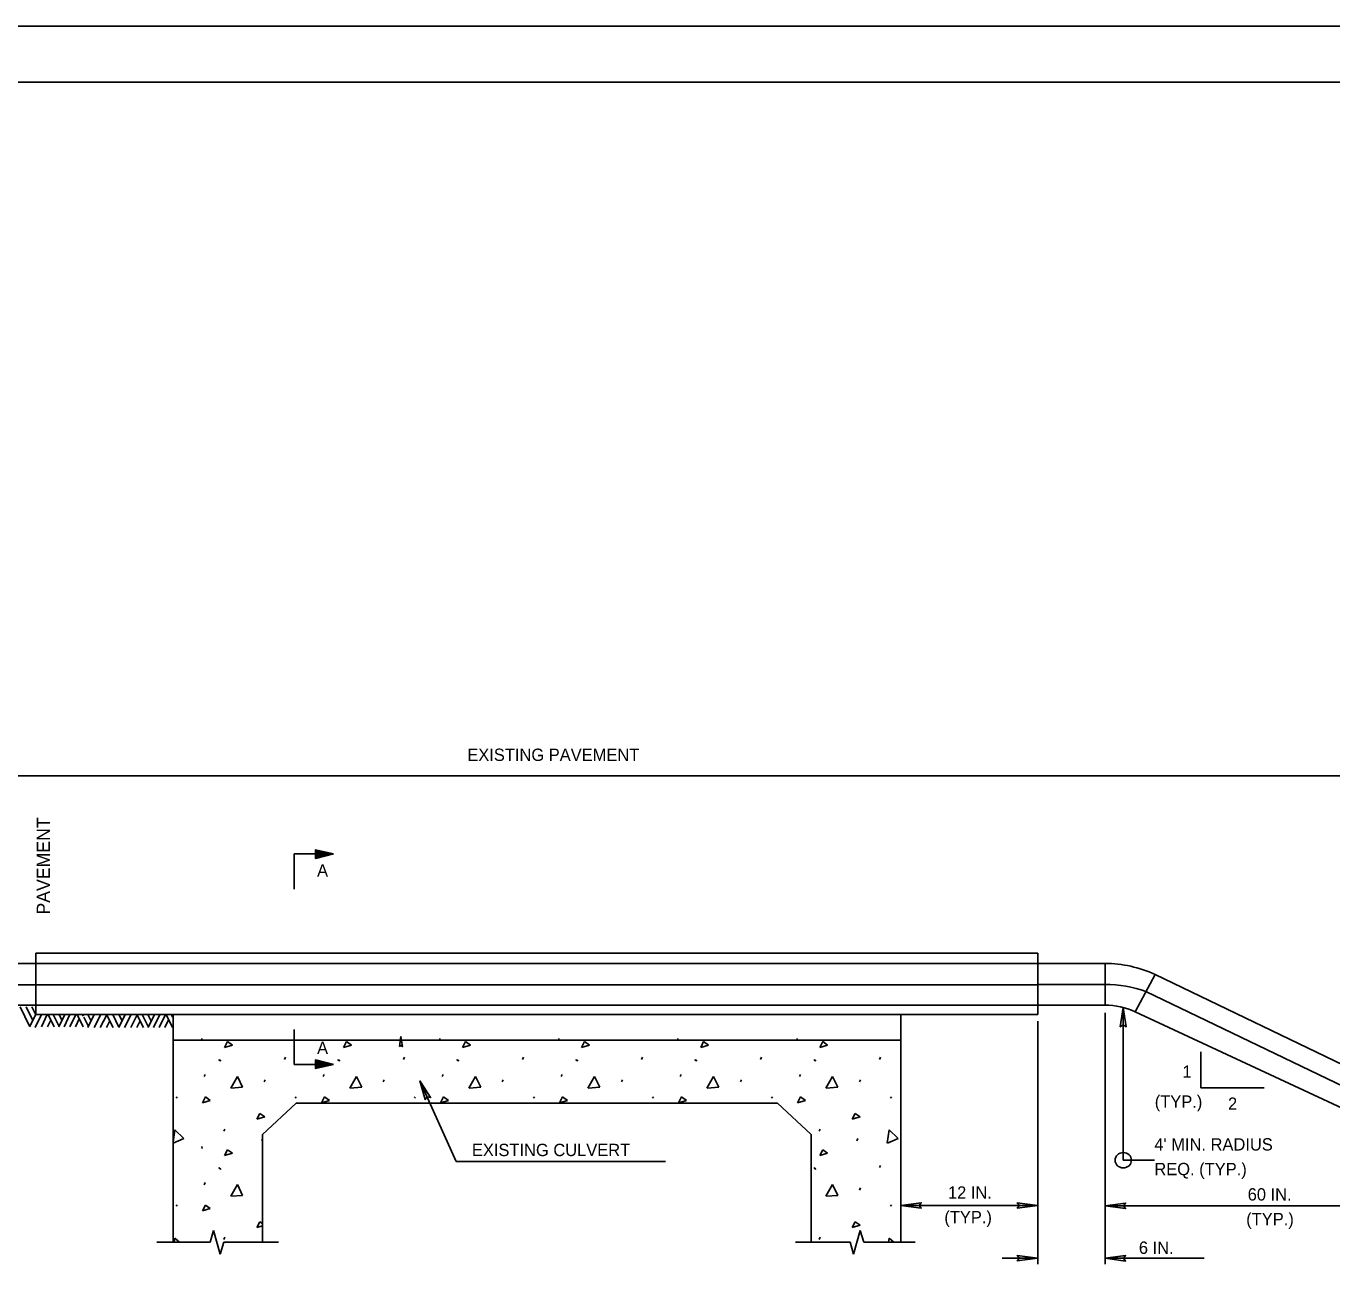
# Model space of a CAD drawing. Extents: x 706238 to 707286, y 703817 to 704477.
# Drawn here: x 706521.1 to 706871.1, y 704145 to 704476.9 of the extents above; entities that cross this region are included whole.
import ezdxf

# ---------------------------------------------------------------- set-up
doc = ezdxf.new("R2010")
doc.units = 0
doc.layers.add('1', color=7, linetype='Continuous')
doc.layers.add('41', color=7, linetype='Continuous')

msp = doc.modelspace()

# ---------------------------------------------------------------- linework, layer by layer
at = {"layer": '1'}
for p, q in [((707286.36, 704476.87), (706238.19, 704476.87)), ((707283.36, 704461.87), (706293.36, 704461.87)), ((706348.69, 704276.07), (706949.55, 704276.07)), ((706598.65, 704256.2), (706598.65, 704256.2)), ((706592.98, 704255.12), (706603.52, 704255.12)), ((706592.98, 704245.72), (706592.98, 704255.12)), ((706523.75, 704228.57), (706523.75, 704212.08)), ((706792.26, 704228.57), (706523.75, 704228.57)), ((706523.75, 704228.57), (706523.75, 704228.57)), ((706792.26, 704212.08), (706792.26, 704228.57)), ((706792.26, 704228.57), (706792.26, 704228.57)), ((706523.75, 704225.77), (706505.75, 704225.77)), ((706523.75, 704225.77), (706792.26, 704225.77)), ((706792.26, 704225.77), (706810.26, 704225.77)), ((706810.26, 704214.59), (706810.26, 704225.77)), ((706823.68, 704222.82), (706818.31, 704212.82)), ((706889.64, 704191.07), (706823.68, 704222.82)), ((706523.75, 704220.08), (706505.75, 704220.08)), ((706523.75, 704220.08), (706792.26, 704220.08)), ((706792.26, 704220.18), (706810.26, 704220.18)), ((706887.85, 704186.17), (706821.23, 704218.25)), ((706523.75, 704214.6), (706505.75, 704214.6)), ((706522.07, 704209), (706519.49, 704214.17)), ((706522.88, 704210.65), (706521.14, 704214.17)), ((706523.62, 704212.2), (706522.67, 704214.17)), ((706523.75, 704214.6), (706792.26, 704214.6)), ((706792.26, 704214.6), (706810.26, 704214.59)), ((706521.99, 704208.84), (706523.75, 704212.08)), ((706523.58, 704208.66), (706525.28, 704212.08)), ((706523.75, 704212.08), (706792.26, 704212.08)), ((706525.21, 704208.84), (706526.8, 704212.08)), ((706526.87, 704208.84), (706527.75, 704210.62)), ((706528.66, 704208.84), (706527.03, 704212.08)), ((706529.94, 704208.93), (706528.37, 704212.08)), ((706529.86, 704208.84), (706531.46, 704212.08)), ((706530.71, 704210.55), (706529.96, 704212.08)), ((706531.28, 704208.84), (706532.87, 704212.08)), ((706532.84, 704208.84), (706534.42, 704212.08)), ((706534.35, 704208.84), (706535.38, 704210.94)), ((706536.42, 704208.84), (706534.82, 704212.08)), ((706536.42, 704211.68), (706536.23, 704212.08)), ((706537.83, 704208.91), (706536.57, 704211.43)), ((706538.54, 704210.34), (706537.67, 704212.08)), ((706537.67, 704208.58), (706539.4, 704212.08)), ((706539.31, 704211.87), (706539.2, 704212.08)), ((706539.38, 704208.58), (706541.13, 704212.08)), ((706541.01, 704208.58), (706542.73, 704212.03)), ((706544.45, 704208.58), (706542.7, 704212.08)), ((706546.01, 704208.73), (706544.35, 704212.08)), ((706545.94, 704208.58), (706547.67, 704212.08)), ((706546.83, 704210.38), (706545.99, 704212.08)), ((706547.58, 704211.93), (706547.51, 704212.08)), ((706547.52, 704208.58), (706549.27, 704212.08)), ((706549.15, 704208.58), (706550.86, 704212.03)), ((706552.6, 704208.58), (706550.84, 704212.08)), ((706553.88, 704208.74), (706552.23, 704212.08)), ((706554.65, 704210.28), (706553.77, 704212.08)), ((706553.8, 704208.58), (706555.54, 704212.08)), ((706555.22, 704208.58), (706556.94, 704212.08)), ((706555.46, 704211.89), (706555.36, 704212.08)), ((706556.78, 704208.58), (706558.49, 704212.08)), ((706558.29, 704208.58), (706559.32, 704210.68)), ((706560.37, 704208.58), (706558.63, 704212.08)), ((706560.37, 704211.43), (706560.05, 704212.08)), ((706560.51, 704212.07), (706560.51, 704151.08)), ((706755.51, 704212.08), (706755.51, 704151.08)), ((706810.26, 704212.53), (706810.26, 704145.2)), ((706815.14, 704213.97), (706815.14, 704173.06)), ((706885.39, 704181.58), (706818.31, 704212.82)), ((706542.63, 704208.58), (706543.53, 704210.42)), ((706550.83, 704208.58), (706551.69, 704210.37)), ((706592.98, 704208.13), (706592.98, 704198.72)), ((706792.26, 704210.29), (706792.26, 704145.22)), ((706560.51, 704205.27), (706755.51, 704205.27)), ((706568.2, 704205.72), (706568.27, 704205.16)), ((706574.28, 704203.31), (706575.09, 704204.86)), ((706576.42, 704203.92), (706574.28, 704203.31)), ((706575.09, 704204.86), (706576.42, 704203.92)), ((706606.18, 704203.31), (706606.99, 704204.86)), ((706608.32, 704203.92), (706606.18, 704203.31)), ((706606.99, 704204.86), (706608.32, 704203.92)), ((706632.02, 704205.72), (706632.07, 704205.16)), ((706638.09, 704203.31), (706638.89, 704204.86)), ((706640.22, 704203.92), (706638.09, 704203.31)), ((706638.89, 704204.86), (706640.22, 704203.92)), ((706663.92, 704205.72), (706663.99, 704205.16)), ((706670, 704203.31), (706670.79, 704204.86)), ((706672.13, 704203.92), (706670, 704203.31)), ((706670.79, 704204.86), (706672.13, 704203.92)), ((706695.82, 704205.72), (706695.89, 704205.16)), ((706701.9, 704203.31), (706702.69, 704204.86)), ((706704.03, 704203.92), (706701.9, 704203.31)), ((706702.69, 704204.86), (706704.03, 704203.92)), ((706727.72, 704205.72), (706727.79, 704205.16)), ((706733.8, 704203.31), (706734.6, 704204.86)), ((706735.93, 704203.92), (706733.8, 704203.31)), ((706734.6, 704204.86), (706735.93, 704203.92)), ((706572.75, 704200.09), (706573.02, 704199.71)), ((706590.33, 704200.09), (706590.61, 704200.64)), ((706604.65, 704200.09), (706604.92, 704199.71)), ((706622.24, 704200.09), (706622.51, 704200.64)), ((706636.55, 704200.09), (706636.82, 704199.71)), ((706654.14, 704200.09), (706654.41, 704200.64)), ((706668.46, 704200.09), (706668.72, 704199.71)), ((706686.04, 704200.09), (706686.31, 704200.64)), ((706700.37, 704200.09), (706700.63, 704199.71)), ((706717.94, 704200.09), (706718.21, 704200.64)), ((706732.27, 704200.09), (706732.53, 704199.71)), ((706749.86, 704200.09), (706750.12, 704200.64)), ((706835.91, 704192.45), (706835.91, 704202.08)), ((706573.02, 704199.94), (706573.28, 704199.57)), ((706592.98, 704198.72), (706603.52, 704198.72)), ((706598.65, 704197.65), (706598.65, 704197.65)), ((706604.92, 704199.94), (706605.19, 704199.57)), ((706636.82, 704199.94), (706637.09, 704199.57)), ((706668.72, 704199.94), (706669, 704199.57)), ((706700.63, 704199.94), (706700.9, 704199.57)), ((706732.53, 704199.94), (706732.8, 704199.57)), ((706568.83, 704195.49), (706569.09, 704196.05)), ((706575.95, 704192.39), (706577.74, 704195.54)), ((706577.74, 704195.54), (706579.15, 704192.64)), ((706584.94, 704194.06), (706585.21, 704194.62)), ((706600.73, 704195.49), (706600.99, 704196.05)), ((706607.85, 704192.39), (706609.65, 704195.54)), ((706609.65, 704195.54), (706611.05, 704192.64)), ((706616.84, 704194.06), (706617.11, 704194.62)), ((706626.68, 704194.32), (706636.39, 704172.74)), ((706632.63, 704195.49), (706632.89, 704196.05)), ((706639.75, 704192.39), (706641.56, 704195.54)), ((706641.56, 704195.54), (706642.95, 704192.64)), ((706648.74, 704194.06), (706649.01, 704194.62)), ((706664.53, 704195.49), (706664.8, 704196.05)), ((706671.65, 704192.39), (706673.46, 704195.54)), ((706673.46, 704195.54), (706674.85, 704192.64)), ((706680.65, 704194.06), (706680.91, 704194.62)), ((706696.43, 704195.49), (706696.71, 704196.05)), ((706703.57, 704192.39), (706705.36, 704195.54)), ((706705.36, 704195.54), (706706.76, 704192.64)), ((706712.56, 704194.06), (706712.82, 704194.62)), ((706728.34, 704195.49), (706728.61, 704196.05)), ((706735.47, 704192.39), (706737.26, 704195.54)), ((706737.26, 704195.54), (706738.66, 704192.64)), ((706744.46, 704194.06), (706744.72, 704194.62)), ((706561.36, 704190.09), (706561.63, 704189.71)), ((706568.35, 704188.48), (706569.16, 704190.03)), ((706569.16, 704190.03), (706570.48, 704189.1)), ((706579.15, 704192.64), (706576.02, 704192.39)), ((706593.26, 704190.09), (706593.53, 704189.71)), ((706600.26, 704188.48), (706601.06, 704190.03)), ((706601.06, 704190.03), (706602.39, 704189.1)), ((706611.05, 704192.64), (706607.92, 704192.39)), ((706625.16, 704190.09), (706625.44, 704189.71)), ((706632.16, 704188.48), (706632.96, 704190.03)), ((706632.96, 704190.03), (706634.3, 704189.1)), ((706642.95, 704192.64), (706639.82, 704192.39)), ((706657.07, 704190.09), (706657.34, 704189.71)), ((706664.06, 704188.48), (706664.86, 704190.03)), ((706664.86, 704190.03), (706666.2, 704189.1)), ((706674.85, 704192.64), (706671.72, 704192.39)), ((706688.98, 704190.09), (706689.24, 704189.71)), ((706695.97, 704188.48), (706696.76, 704190.03)), ((706696.76, 704190.03), (706698.1, 704189.1)), ((706706.76, 704192.64), (706703.63, 704192.39)), ((706720.88, 704190.09), (706721.14, 704189.71)), ((706727.87, 704188.48), (706728.67, 704190.03)), ((706728.67, 704190.03), (706730, 704189.1)), ((706738.66, 704192.64), (706735.53, 704192.39)), ((706752.78, 704190.09), (706753.04, 704189.71)), ((706852.91, 704192.45), (706835.91, 704192.45)), ((706570.48, 704189.1), (706568.35, 704188.48)), ((706584.51, 704179.94), (706593.51, 704188.33)), ((706593.51, 704188.33), (706722.51, 704188.33)), ((706602.39, 704189.1), (706600.26, 704188.48)), ((706634.3, 704189.1), (706632.16, 704188.48)), ((706666.2, 704189.1), (706664.06, 704188.48)), ((706698.1, 704189.1), (706695.97, 704188.48)), ((706722.51, 704188.33), (706731.51, 704179.94)), ((706730, 704189.1), (706727.87, 704188.48)), ((706582.95, 704184.04), (706583.76, 704185.59)), ((706585.09, 704184.66), (706582.95, 704184.04)), ((706583.76, 704185.59), (706585.09, 704184.66)), ((706742.47, 704184.04), (706743.26, 704185.59)), ((706744.6, 704184.66), (706742.47, 704184.04)), ((706743.26, 704185.59), (706744.6, 704184.66)), ((706560.51, 704177.91), (706560.99, 704181.21)), ((706560.99, 704181.21), (706563.38, 704178.91)), ((706574.15, 704180.85), (706574.41, 704181.41)), ((706584.51, 704179.94), (706584.51, 704151.08)), ((706731.51, 704179.94), (706731.51, 704151.08)), ((706733.66, 704180.85), (706733.93, 704181.41)), ((706751.89, 704177.67), (706752.42, 704181.21)), ((706752.42, 704181.21), (706754.8, 704178.91)), ((706563.38, 704178.91), (706560.53, 704177.68)), ((706568.2, 704176.74), (706568.27, 704176.18)), ((706574.28, 704174.33), (706575.09, 704175.88)), ((706575.09, 704175.88), (706576.42, 704174.95)), ((706584.27, 704178.3), (706584.51, 704178.8)), ((706733.8, 704174.33), (706734.6, 704175.88)), ((706734.6, 704175.88), (706735.93, 704174.95)), ((706743.78, 704178.3), (706744.06, 704178.87)), ((706754.8, 704178.91), (706751.96, 704177.68)), ((706576.42, 704174.95), (706574.28, 704174.33)), ((706636.39, 704172.74), (706692.49, 704172.74)), ((706735.93, 704174.95), (706733.8, 704174.33)), ((706815.14, 704173.06), (706823.48, 704173.06)), ((706572.75, 704171.11), (706573.02, 704170.74)), ((706573.02, 704170.97), (706573.28, 704170.59)), ((706732.27, 704171.11), (706732.53, 704170.74)), ((706732.53, 704170.97), (706732.8, 704170.59)), ((706749.86, 704171.11), (706750.12, 704171.67)), ((706568.83, 704166.51), (706569.09, 704167.06)), ((706575.95, 704163.41), (706577.74, 704166.57)), ((706577.74, 704166.57), (706579.15, 704163.65)), ((706735.47, 704163.41), (706737.26, 704166.57)), ((706737.26, 704166.57), (706738.66, 704163.65)), ((706744.46, 704165.08), (706744.72, 704165.64)), ((706579.15, 704163.65), (706576.02, 704163.41)), ((706738.66, 704163.65), (706735.53, 704163.41)), ((706561.36, 704161.11), (706561.63, 704160.74)), ((706568.35, 704159.5), (706569.16, 704161.05)), ((706570.48, 704160.12), (706568.35, 704159.5)), ((706569.16, 704161.05), (706570.48, 704160.12)), ((706752.78, 704161.11), (706753.04, 704160.74)), ((706755.51, 704160.97), (706792.26, 704160.97)), ((706810.26, 704160.85), (706902.83, 704160.85)), ((706582.95, 704155.07), (706583.76, 704156.61)), ((706584.51, 704155.52), (706582.95, 704155.07)), ((706583.76, 704156.61), (706584.51, 704156.08)), ((706742.47, 704155.07), (706743.26, 704156.61)), ((706744.6, 704155.69), (706742.47, 704155.07)), ((706743.26, 704156.61), (706744.6, 704155.69)), ((706560.83, 704151.08), (706560.99, 704152.23)), ((706560.99, 704152.23), (706562.2, 704151.08)), ((706571.34, 704154.27), (706570.42, 704151.08)), ((706573.17, 704147.89), (706571.34, 704154.27)), ((706574.15, 704151.87), (706574.41, 704152.43)), ((706733.66, 704151.87), (706733.93, 704152.43)), ((706742.85, 704147.89), (706744.68, 704154.27)), ((706744.68, 704154.27), (706745.59, 704151.08)), ((706752.25, 704151.08), (706752.42, 704152.23)), ((706752.42, 704152.23), (706753.62, 704151.08)), ((706570.42, 704151.08), (706556.19, 704151.08)), ((706574.08, 704151.08), (706573.17, 704147.89)), ((706588.77, 704151.08), (706574.08, 704151.08)), ((706727.3, 704151.08), (706741.93, 704151.08)), ((706741.93, 704151.08), (706742.85, 704147.89)), ((706745.59, 704151.08), (706759.38, 704151.08)), ((706792.26, 704146.82), (706782.71, 704146.82)), ((706810.26, 704146.8), (706836.84, 704146.8))]:
    msp.add_line(p, q, dxfattribs=at)
for points in [[(706603.52, 704255.12), (706598.65, 704256.2), (706598.65, 704253.92)], [(706603.3, 704255.12), (706598.73, 704256.13), (706598.73, 704253.99)], [(706603.04, 704255.12), (706598.77, 704256.07), (706598.77, 704254.06)], [(706602.83, 704255.12), (706598.84, 704256), (706598.84, 704254.12)], [(706602.58, 704255.12), (706598.87, 704255.94), (706598.87, 704254.19)], [(706602.36, 704255.12), (706598.94, 704255.86), (706598.94, 704254.25)], [(706602.15, 704255.09), (706598.98, 704255.79), (706598.98, 704254.32)], [(706601.9, 704255.09), (706599.05, 704255.73), (706599.05, 704254.39)], [(706601.67, 704255.09), (706599.12, 704255.66), (706599.12, 704254.45)], [(706601.42, 704255.09), (706599.16, 704255.6), (706599.16, 704254.53)], [(706601.21, 704255.09), (706599.23, 704255.53), (706599.23, 704254.59)], [(706601, 704255.09), (706599.26, 704255.46), (706599.26, 704254.66)], [(706600.74, 704255.09), (706599.33, 704255.4), (706599.33, 704254.73)], [(706600.53, 704255.09), (706599.37, 704255.33), (706599.37, 704254.79)], [(706600.28, 704255.09), (706599.44, 704255.27), (706599.44, 704254.86)], [(706600.05, 704255.09), (706599.49, 704255.19), (706599.49, 704254.96)], [(706599.84, 704255.09), (706599.56, 704255.12), (706599.56, 704255.02)], [(706560.51, 704205.27), (706560.51, 704212.07), (706755.51, 704212.08), (706755.51, 704205.27)], [(706815.14, 704213.97), (706814.35, 704208.83), (706815.14, 704209.38), (706815.93, 704208.83)], [(706815.14, 704213.97), (706814.35, 704208.83), (706815.14, 704209.38), (706815.93, 704208.83)], [(706621.23, 704203.53), (706621.59, 704206.21), (706621.98, 704203.53), (706621.59, 704203.79)], [(706603.52, 704198.72), (706598.65, 704197.65), (706598.65, 704199.93)], [(706603.3, 704198.72), (706598.73, 704197.72), (706598.73, 704199.87)], [(706603.04, 704198.72), (706598.77, 704197.79), (706598.77, 704199.8)], [(706602.83, 704198.72), (706598.84, 704197.85), (706598.84, 704199.73)], [(706602.58, 704198.72), (706598.87, 704197.92), (706598.87, 704199.67)], [(706602.36, 704198.72), (706598.94, 704197.98), (706598.94, 704199.6)], [(706602.15, 704198.75), (706598.98, 704198.05), (706598.98, 704199.52)], [(706601.9, 704198.75), (706599.05, 704198.12), (706599.05, 704199.46)], [(706601.67, 704198.75), (706599.12, 704198.18), (706599.12, 704199.39)], [(706601.42, 704198.75), (706599.16, 704198.26), (706599.16, 704199.33)], [(706601.21, 704198.75), (706599.23, 704198.33), (706599.23, 704199.26)], [(706601, 704198.75), (706599.26, 704198.39), (706599.26, 704199.19)], [(706600.74, 704198.75), (706599.33, 704198.46), (706599.33, 704199.13)], [(706600.53, 704198.75), (706599.37, 704198.52), (706599.37, 704199.06)], [(706600.28, 704198.75), (706599.44, 704198.59), (706599.44, 704199)], [(706600.05, 704198.75), (706599.49, 704198.66), (706599.49, 704198.89)], [(706599.84, 704198.75), (706599.56, 704198.72), (706599.56, 704198.82)], [(706627.47, 704191.71), (706626.68, 704194.32), (706628.14, 704191.99), (706627.68, 704192.09)], [(706626.68, 704194.32), (706628.08, 704189.3), (706628.58, 704190.09), (706629.53, 704189.87)], [(706755.51, 704160.97), (706761.02, 704160.23), (706760.43, 704160.97), (706761.02, 704161.7)], [(706755.51, 704160.97), (706761.02, 704160.23), (706760.43, 704160.97), (706761.02, 704161.7)], [(706792.26, 704160.97), (706786.75, 704161.7), (706787.34, 704160.97), (706786.75, 704160.23)], [(706792.26, 704160.97), (706786.75, 704161.7), (706787.34, 704160.97), (706786.75, 704160.23)], [(706792.26, 704160.97), (706786.75, 704161.7), (706787.34, 704160.97), (706786.75, 704160.23)], [(706792.26, 704160.97), (706786.75, 704161.7), (706787.34, 704160.97), (706786.75, 704160.23)], [(706792.26, 704160.97), (706786.75, 704161.7), (706787.34, 704160.97), (706786.75, 704160.23)], [(706792.26, 704160.97), (706786.75, 704161.7), (706787.34, 704160.97), (706786.75, 704160.23)], [(706758.39, 704160.64), (706755.51, 704160.97), (706758.39, 704161.33), (706758.11, 704160.97)], [(706789.38, 704161.3), (706792.26, 704160.97), (706789.38, 704160.6), (706789.66, 704160.97)], [(706810.26, 704160.85), (706815.77, 704160.11), (706815.18, 704160.85), (706815.77, 704161.58)], [(706810.26, 704160.85), (706815.77, 704160.11), (706815.18, 704160.85), (706815.77, 704161.58)], [(706813.14, 704160.52), (706810.26, 704160.85), (706813.14, 704161.21), (706812.86, 704160.85)], [(706792.26, 704146.82), (706786.75, 704147.55), (706787.34, 704146.82), (706786.75, 704146.09)], [(706792.26, 704146.82), (706786.75, 704147.55), (706787.34, 704146.82), (706786.75, 704146.09)], [(706789.38, 704147.15), (706792.26, 704146.82), (706789.38, 704146.46), (706789.66, 704146.82)], [(706810.26, 704146.8), (706815.77, 704146.06), (706815.18, 704146.8), (706815.77, 704147.53)], [(706810.26, 704146.8), (706815.77, 704146.06), (706815.18, 704146.8), (706815.77, 704147.53)], [(706813.14, 704146.47), (706810.26, 704146.8), (706813.14, 704147.16), (706812.86, 704146.8)]]:
    msp.add_lwpolyline(points, close=True, dxfattribs=at)
for centre, major_axis, start_param in [((706810.26, 704197.83), (30, 0), 1.107158), ((706810.26, 704192.24), (30, 0), 1.196704), ((706810.26, 704197.83), (18, 0), 1.107158)]:
    msp.add_ellipse(centre, major_axis=major_axis, ratio=0.931387, start_param=start_param, end_param=1.570796, dxfattribs=at)
msp.add_ellipse((706815.14, 704173.06), major_axis=(2.2, 0), ratio=0.931387, dxfattribs=at)
at = {"layer": '41'}
for points in [[(706238.19, 704476.87), (707286.36, 704476.87), (707286.36, 703816.87), (706238.19, 703816.87)], [(706293.36, 704461.87), (707283.36, 704461.87), (707283.36, 703831.87), (706293.36, 703831.87)]]:
    msp.add_lwpolyline(points, close=True, dxfattribs=at)

# ---------------------------------------------------------------- texts
at = {"layer": '1'}
for s, height, p in [('EXISTING PAVEMENT', 3.3002, (706639.36, 704280.03)), ('A', 3.3, (706599.1, 704249.04)), ('A', 3.3, (706599.1, 704201.52)), ('1', 3.3, (706831.01, 704195.15)), ('(TYP.)', 3.3, (706823.59, 704187.12)), ('2', 3.3, (706843.22, 704186.57)), ('EXISTING CULVERT', 3.3002, (706640.59, 704174.17)), ("4' MIN. RADIUS", 3.3002, (706823.48, 704175.67)), ('REQ. (TYP.)', 3.3002, (706823.48, 704169.06)), ('12 IN.', 3.3, (706768.17, 704162.77)), ('60 IN.', 3.3, (706848.49, 704162.27)), ('(TYP.)', 3.3, (706767.2, 704156.17)), ('(TYP.)', 3.3, (706848.1, 704155.67)), ('6 IN.', 3.3, (706819.33, 704147.99))]:
    msp.add_text(s, height=height, dxfattribs=at).set_placement(p)
msp.add_text('PAVEMENT', height=3.543, rotation=90, dxfattribs=at).set_placement((706527.51, 704238.87))

doc.saveas('drawing.dxf')
